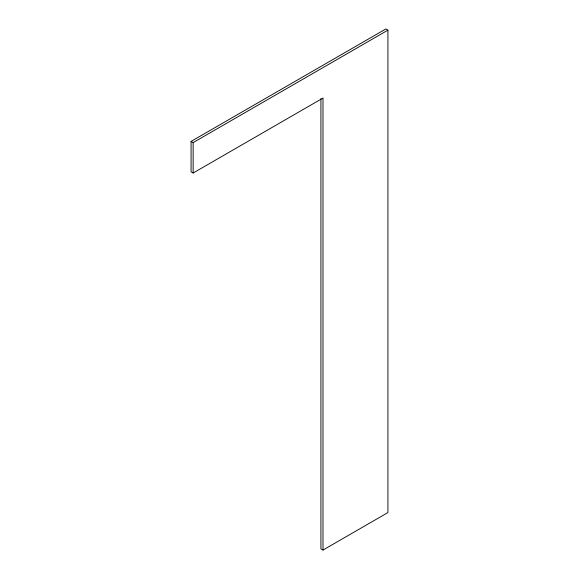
<?xml version="1.0" encoding="UTF-8"?>
<svg xmlns="http://www.w3.org/2000/svg" width="579" height="579" viewBox="0 0 579 579"><rect width="100%" height="100%" fill="white"/><g stroke="black" fill="none" stroke-linecap="round" stroke-linejoin="round"><path stroke-width="0.87" d="M322.995 550.05L322.995 98.054L193.147 173.02L191.077 171.825L191.077 141.406L385.853 28.95L387.923 30.144L387.923 512.567L322.995 550.05L320.925 548.856L320.925 98.669M191.077 141.406L193.147 142.6L387.923 30.144M193.147 142.6L193.147 173.02"/></g></svg>
